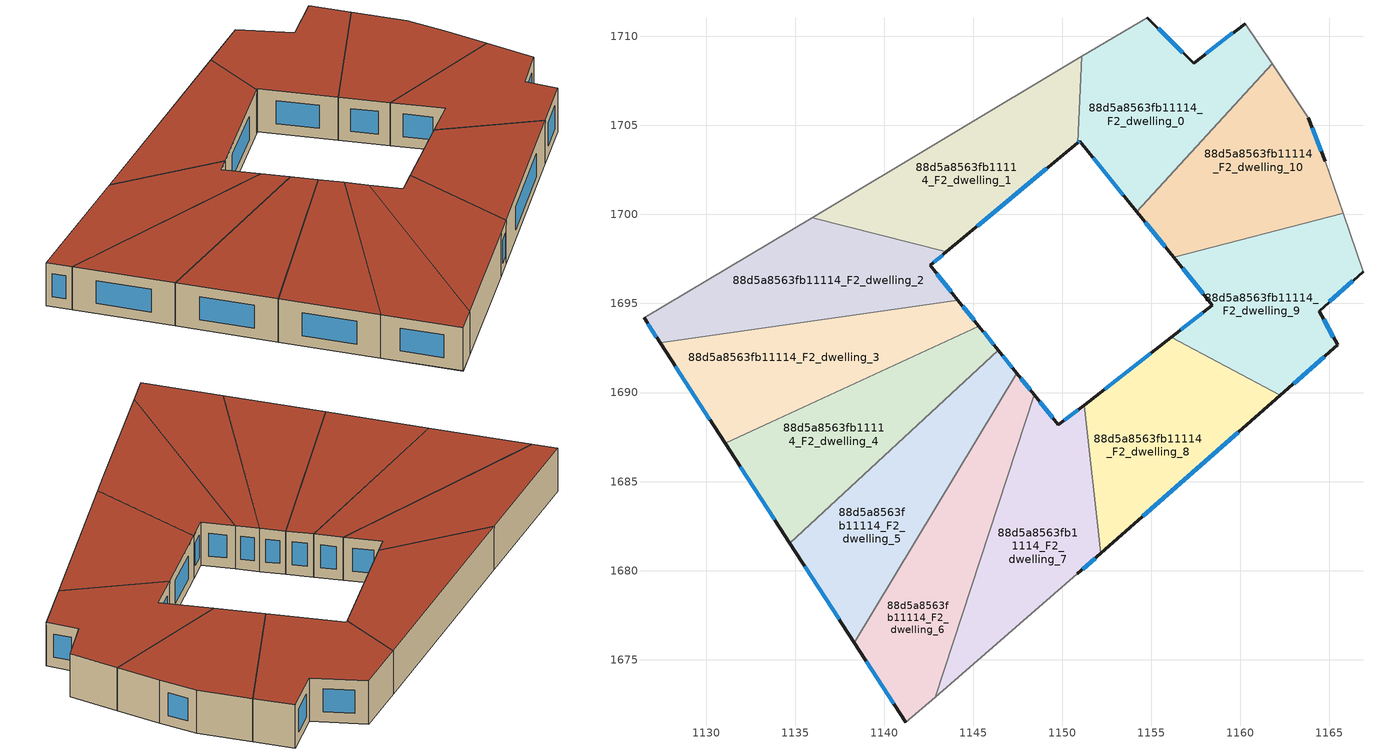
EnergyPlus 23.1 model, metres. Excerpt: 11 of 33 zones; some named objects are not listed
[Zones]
88d5a8563fb11114_F2_dwelling_0
 floor to 88d5a8563fb11114_F1_dwelling_0 (EU_floor_Construction): 1160.26,1710.71 1161.78,1708.45 1154.18,1700.16 1150.98,1704.12 1150.86,1704.02 1151.1,1708.87 1154.76,1711.05 1157.37,1708.49 z6
 wall outside (EU_wall_Construction): 1150.86,1704.02 1150.98,1704.12 1154.18,1700.16 / 1160.26,1710.71 1157.37,1708.49 1154.77,1711.05 z6:9
 wall adiabatic (EU_wall_Construction): 1161.78,1708.45 1160.26,1710.71 / 1154.77,1711.05 1151.1,1708.87 z6:9
 wall to 88d5a8563fb11114_F2_dwelling_10 (EU_wall_Construction): 1154.18,1700.16 1161.78,1708.45 z6:9
 wall to 88d5a8563fb11114_F2_dwelling_1 (EU_wall_Construction): 1151.1,1708.87 1150.86,1704.02 z6:9
 window (EU_Window_Construction): 1151.73,1703.19 1153.43,1701.09 / 1150.89,1704.05 1150.95,1704.1 / 1156.76,1709.09 1155.38,1710.45 / 1159.58,1710.19 1158.05,1709.01 z6.7:8.3
 roof outside (EU_roof_Construction): 1154.18,1700.16 1161.78,1708.45 1160.26,1710.71 1157.37,1708.49 1154.77,1711.05 1151.1,1708.87 1150.86,1704.02 1150.98,1704.12 z9
88d5a8563fb11114_F2_dwelling_1
 floor to 88d5a8563fb11114_F1_dwelling_1 (EU_floor_Construction): 1151.1,1708.87 1150.86,1704.02 1143.49,1697.89 1135.96,1699.83 z6
 wall outside (EU_wall_Construction): 1143.49,1697.89 1150.86,1704.02 z6:9
 wall adiabatic (EU_wall_Construction): 1151.1,1708.87 1135.96,1699.83 z6:9
 wall to 88d5a8563fb11114_F2_dwelling_2 (EU_wall_Construction): 1135.96,1699.83 1143.49,1697.89 z6:9
 window (EU_Window_Construction): 1145.22,1699.33 1149.13,1702.58 z6.7:8.3
 roof outside (EU_roof_Construction): 1150.86,1704.02 1151.1,1708.87 1135.96,1699.83 1143.49,1697.89 z9
88d5a8563fb11114_F2_dwelling_10
 floor to 88d5a8563fb11114_F1_dwelling_10 (EU_floor_Construction): 1163.81,1705.43 1164.77,1702.99 1165.77,1700.06 1156.25,1697.6 1154.18,1700.16 1161.78,1708.45 z6
 wall outside (EU_wall_Construction): 1154.18,1700.16 1156.25,1697.6 / 1164.77,1702.99 1163.81,1705.43 z6:9
 wall adiabatic (EU_wall_Construction): 1165.77,1700.06 1164.77,1702.99 / 1163.81,1705.43 1161.78,1708.45 z6:9
 wall to 88d5a8563fb11114_F2_dwelling_9 (EU_wall_Construction): 1156.25,1697.6 1165.77,1700.06 z6:9
 window (EU_Window_Construction): 1154.67,1699.55 1155.77,1698.2 / 1164.54,1703.56 1164.04,1704.86 z6.7:8.3
 roof outside (EU_roof_Construction): 1165.77,1700.06 1164.77,1702.99 1163.81,1705.43 1161.78,1708.45 1154.18,1700.16 1156.25,1697.6 z9
88d5a8563fb11114_F2_dwelling_2
 floor to 88d5a8563fb11114_F1_dwelling_2 (EU_floor_Construction): 1143.49,1697.89 1142.58,1697.13 1144.14,1695.19 1127.42,1692.79 1126.52,1694.19 1135.96,1699.83 z6
 wall outside (EU_wall_Construction): 1144.14,1695.19 1142.58,1697.13 1143.49,1697.89 / 1126.52,1694.19 1127.42,1692.79 z6:9
 wall adiabatic (EU_wall_Construction): 1135.96,1699.83 1126.52,1694.19 z6:9
 wall to 88d5a8563fb11114_F2_dwelling_3 (EU_wall_Construction): 1127.42,1692.79 1144.14,1695.19 z6:9
 window (EU_Window_Construction): 1142.79,1697.31 1143.28,1697.71 / 1143.78,1695.65 1142.95,1696.68 / 1126.73,1693.86 1127.21,1693.12 z6.7:8.3
 roof outside (EU_roof_Construction): 1144.14,1695.19 1142.58,1697.13 1143.49,1697.89 1135.96,1699.83 1126.52,1694.19 1127.42,1692.79 z9
88d5a8563fb11114_F2_dwelling_3
 floor to 88d5a8563fb11114_F1_dwelling_3 (EU_floor_Construction): 1144.14,1695.19 1145.32,1693.73 1131.07,1687.15 1127.42,1692.79 z6
 wall outside (EU_wall_Construction): 1145.32,1693.73 1144.14,1695.19 / 1127.42,1692.79 1131.07,1687.15 z6:9
 wall to 88d5a8563fb11114_F2_dwelling_4 (EU_wall_Construction): 1131.07,1687.15 1145.32,1693.73 z6:9
 window (EU_Window_Construction): 1145.04,1694.07 1144.42,1694.85 / 1128.28,1691.47 1130.22,1688.48 z6.7:8.3
 roof outside (EU_roof_Construction): 1145.32,1693.73 1144.14,1695.19 1127.42,1692.79 1131.07,1687.15 z9
88d5a8563fb11114_F2_dwelling_4
 floor to 88d5a8563fb11114_F1_dwelling_4 (EU_floor_Construction): 1145.32,1693.73 1146.42,1692.36 1134.7,1681.55 1131.07,1687.15 z6
 wall outside (EU_wall_Construction): 1146.42,1692.36 1145.32,1693.73 / 1131.07,1687.15 1134.7,1681.55 z6:9
 wall to 88d5a8563fb11114_F2_dwelling_5 (EU_wall_Construction): 1134.7,1681.55 1146.42,1692.36 z6:9
 window (EU_Window_Construction): 1146.16,1692.68 1145.58,1693.41 / 1131.92,1685.84 1133.85,1682.86 z6.7:8.3
 roof outside (EU_roof_Construction): 1146.42,1692.36 1145.32,1693.73 1131.07,1687.15 1134.7,1681.55 z9
88d5a8563fb11114_F2_dwelling_5
 floor to 88d5a8563fb11114_F1_dwelling_5 (EU_floor_Construction): 1146.42,1692.36 1147.44,1691.09 1138.32,1675.97 1134.7,1681.55 z6
 wall outside (EU_wall_Construction): 1147.44,1691.09 1146.42,1692.36 / 1134.7,1681.55 1138.32,1675.97 z6:9
 wall to 88d5a8563fb11114_F2_dwelling_6 (EU_wall_Construction): 1138.32,1675.97 1147.44,1691.09 z6:9
 window (EU_Window_Construction): 1147.2,1691.39 1146.66,1692.06 / 1135.55,1680.24 1137.47,1677.28 z6.7:8.3
 roof outside (EU_roof_Construction): 1138.32,1675.97 1147.44,1691.09 1146.42,1692.36 1134.7,1681.55 z9
88d5a8563fb11114_F2_dwelling_6
 floor to 88d5a8563fb11114_F1_dwelling_6 (EU_floor_Construction): 1147.44,1691.09 1148.42,1689.87 1142.86,1672.9 1141.22,1671.48 1138.32,1675.97 z6
 wall outside (EU_wall_Construction): 1148.42,1689.87 1147.44,1691.09 / 1138.32,1675.97 1141.22,1671.48 z6:9
 wall adiabatic (EU_wall_Construction): 1141.22,1671.48 1142.86,1672.9 z6:9
 wall to 88d5a8563fb11114_F2_dwelling_7 (EU_wall_Construction): 1142.86,1672.9 1148.42,1689.87 z6:9
 window (EU_Window_Construction): 1148.19,1690.15 1147.67,1690.8 / 1139,1674.91 1140.54,1672.53 z6.7:8.3
 roof outside (EU_roof_Construction): 1142.86,1672.9 1148.42,1689.87 1147.44,1691.09 1138.32,1675.97 1141.22,1671.48 z9
88d5a8563fb11114_F2_dwelling_7
 floor to 88d5a8563fb11114_F1_dwelling_7 (EU_floor_Construction): 1151.22,1689.3 1152.15,1680.97 1150.83,1679.81 1142.86,1672.9 1148.42,1689.87 1149.78,1688.18 z6
 wall outside (EU_wall_Construction): 1151.22,1689.3 1149.78,1688.18 1148.42,1689.87 / 1150.83,1679.81 1152.15,1680.97 z6:9
 wall adiabatic (EU_wall_Construction): 1142.86,1672.9 1150.83,1679.81 z6:9
 wall to 88d5a8563fb11114_F2_dwelling_8 (EU_wall_Construction): 1152.15,1680.97 1151.22,1689.3 z6:9
 window (EU_Window_Construction): 1149.46,1688.58 1148.74,1689.47 / 1150.88,1689.04 1150.12,1688.44 / 1151.14,1680.09 1151.84,1680.7 z6.7:8.3
 roof outside (EU_roof_Construction): 1150.83,1679.81 1152.15,1680.97 1151.22,1689.3 1149.78,1688.18 1148.42,1689.87 1142.86,1672.9 z9
88d5a8563fb11114_F2_dwelling_8
 floor to 88d5a8563fb11114_F1_dwelling_8 (EU_floor_Construction): 1162.25,1689.84 1152.15,1680.97 1151.22,1689.3 1156.11,1693.1 z6
 wall outside (EU_wall_Construction): 1156.11,1693.1 1151.22,1689.3 / 1152.15,1680.97 1162.25,1689.84 z6:9
 wall to 88d5a8563fb11114_F2_dwelling_9 (EU_wall_Construction): 1162.25,1689.84 1156.11,1693.1 z6:9
 window (EU_Window_Construction): 1154.96,1692.21 1152.37,1690.19 / 1154.52,1683.05 1159.87,1687.76 z6.7:8.3
 roof outside (EU_roof_Construction): 1162.25,1689.84 1156.11,1693.1 1151.22,1689.3 1152.15,1680.97 z9
88d5a8563fb11114_F2_dwelling_9
 floor to 88d5a8563fb11114_F1_dwelling_9 (EU_floor_Construction): 1165.77,1700.06 1166.88,1696.79 1164.42,1694.58 1165.47,1692.67 1162.25,1689.84 1156.11,1693.1 1158.43,1694.9 1156.25,1697.6 z6
 wall outside (EU_wall_Construction): 1162.25,1689.84 1165.47,1692.67 1164.42,1694.58 1166.88,1696.79 / 1156.25,1697.6 1158.43,1694.9 1156.11,1693.1 z6:9
 wall adiabatic (EU_wall_Construction): 1166.88,1696.79 1165.77,1700.06 z6:9
 window (EU_Window_Construction): 1165.22,1693.12 1164.67,1694.13 / 1163,1690.51 1164.71,1692.01 / 1157.89,1694.48 1156.66,1693.52 / 1156.76,1696.96 1157.92,1695.54 / 1165,1695.1 1166.3,1696.27 z6.7:8.3
 roof outside (EU_roof_Construction): 1165.47,1692.67 1164.42,1694.58 1166.88,1696.79 1165.77,1700.06 1156.25,1697.6 1158.43,1694.9 1156.11,1693.1 1162.25,1689.84 z9
[Building]
EU S2 Campaign: North Axis=0; Terrain=City; Solar Distribution=FullExterior
[Site:Location]
Budapest.Ferenc.Liszt.Intl.AP: Latitude=47.437; Longitude=19.256; Time Zone=1; Elevation=185
[SizingPeriod:WeatherFileDays]
AnnualSizingPeriod: Begin Month=1; Begin Day of Month=1; End Month=12; End Day of Month=31; Day of Week for Start Day=Monday; Use Weather File Daylight Saving Period=No; Use Weather File Rain and Snow Indicators=No
[MATERIAL]
EU_InternalMass_Material: Roughness=MediumRough; Thickness=0.1; Conductivity=1; Density=1800; Specific Heat=900; Thermal Absorptance=0.9; Solar Absorptance=0.7; Visible Absorptance=0.7
[MATERIAL:NOMASS] Roughness=MediumRough; Thermal Absorptance=0.9; Solar Absorptance=0.7; Visible Absorptance=0.7
Name | Thermal Resistance
EU_wall_NoMass | 0.832559
EU_roof_NoMass | 1.39638
EU_floor_NoMass | 0.872794
[WINDOWMATERIAL:SIMPLEGLAZINGSYSTEM]
EU_Window_SimpleGlazing: UFactor=2.79869; Solar Heat Gain Coefficient=0.75; Visible Transmittance=0.75
[CONSTRUCTION]
EU_wall_Construction: EU_wall_NoMass
EU_roof_Construction: EU_roof_NoMass
EU_floor_Construction: EU_floor_NoMass
EU_Window_Construction: EU_Window_SimpleGlazing
EU_InternalMass_Construction: EU_InternalMass_Material
[ZONE] Type=1; Multiplier=1; Ceiling Height=autocalculate; Floor Area=autocalculate; Part of Total Floor Area=Yes
Name | Volume
88d5a8563fb11114_F2_dwelling_0 | 197.362
88d5a8563fb11114_F2_dwelling_1 | 197.364
88d5a8563fb11114_F2_dwelling_10 | 197.37
88d5a8563fb11114_F2_dwelling_2 | 197.377
88d5a8563fb11114_F2_dwelling_3 | 197.36
88d5a8563fb11114_F2_dwelling_4; 88d5a8563fb11114_F2_dwelling_8 | 197.383
88d5a8563fb11114_F2_dwelling_5; 88d5a8563fb11114_F2_dwelling_9 | 197.38
88d5a8563fb11114_F2_dwelling_6 | 197.365
88d5a8563fb11114_F2_dwelling_7 | 197.375
[INTERNALMASS] Construction=EU_InternalMass_Construction
Name | Zone or ZoneList | Surface Area
88d5a8563fb11114_F2_dwelling_0_EU_InternalMass | 88d5a8563fb11114_F2_dwelling_0 | 65.7873
88d5a8563fb11114_F2_dwelling_1_EU_InternalMass | 88d5a8563fb11114_F2_dwelling_1 | 65.7879
88d5a8563fb11114_F2_dwelling_2_EU_InternalMass | 88d5a8563fb11114_F2_dwelling_2 | 65.7923
88d5a8563fb11114_F2_dwelling_3_EU_InternalMass | 88d5a8563fb11114_F2_dwelling_3 | 65.7869
88d5a8563fb11114_F2_dwelling_4_EU_InternalMass | 88d5a8563fb11114_F2_dwelling_4 | 65.7943
88d5a8563fb11114_F2_dwelling_5_EU_InternalMass | 88d5a8563fb11114_F2_dwelling_5 | 65.7934
88d5a8563fb11114_F2_dwelling_6_EU_InternalMass | 88d5a8563fb11114_F2_dwelling_6 | 65.7885
88d5a8563fb11114_F2_dwelling_7_EU_InternalMass | 88d5a8563fb11114_F2_dwelling_7 | 65.7915
88d5a8563fb11114_F2_dwelling_8_EU_InternalMass | 88d5a8563fb11114_F2_dwelling_8 | 65.7941
88d5a8563fb11114_F2_dwelling_9_EU_InternalMass | 88d5a8563fb11114_F2_dwelling_9 | 65.793
88d5a8563fb11114_F2_dwelling_10_EU_InternalMass | 88d5a8563fb11114_F2_dwelling_10 | 65.7902
[OTHEREQUIPMENT] Fuel Type=Electricity; Design Level Calculation Method=Watts/Area; Power per Zone Floor Area=1; Fraction Latent=0; Fraction Radiant=0; Fraction Lost=0; Carbon Dioxide Generation Rate=0; EndUse Subcategory=EU_Step8_InternalGains
Name | Zone or ZoneList or Space or SpaceList | Schedule
EU_Step8_InternalGain_88d5a8563fb11114_F2_dwelling_0_f000 | 88d5a8563fb11114_F2_dwelling_0 | EU_Step8_GainSchedule_88d5a8563fb11114_F2_dwelling_0_f000
EU_Step8_InternalGain_88d5a8563fb11114_F2_dwelling_1_f000 | 88d5a8563fb11114_F2_dwelling_1 | EU_Step8_GainSchedule_88d5a8563fb11114_F2_dwelling_1_f000
EU_Step8_InternalGain_88d5a8563fb11114_F2_dwelling_2_f000 | 88d5a8563fb11114_F2_dwelling_2 | EU_Step8_GainSchedule_88d5a8563fb11114_F2_dwelling_2_f000
EU_Step8_InternalGain_88d5a8563fb11114_F2_dwelling_3_f000 | 88d5a8563fb11114_F2_dwelling_3 | EU_Step8_GainSchedule_88d5a8563fb11114_F2_dwelling_3_f000
EU_Step8_InternalGain_88d5a8563fb11114_F2_dwelling_4_f000 | 88d5a8563fb11114_F2_dwelling_4 | EU_Step8_GainSchedule_88d5a8563fb11114_F2_dwelling_4_f000
EU_Step8_InternalGain_88d5a8563fb11114_F2_dwelling_5_f000 | 88d5a8563fb11114_F2_dwelling_5 | EU_Step8_GainSchedule_88d5a8563fb11114_F2_dwelling_5_f000
EU_Step8_InternalGain_88d5a8563fb11114_F2_dwelling_6_f000 | 88d5a8563fb11114_F2_dwelling_6 | EU_Step8_GainSchedule_88d5a8563fb11114_F2_dwelling_6_f000
EU_Step8_InternalGain_88d5a8563fb11114_F2_dwelling_7_f000 | 88d5a8563fb11114_F2_dwelling_7 | EU_Step8_GainSchedule_88d5a8563fb11114_F2_dwelling_7_f000
EU_Step8_InternalGain_88d5a8563fb11114_F2_dwelling_8_f000 | 88d5a8563fb11114_F2_dwelling_8 | EU_Step8_GainSchedule_88d5a8563fb11114_F2_dwelling_8_f000
EU_Step8_InternalGain_88d5a8563fb11114_F2_dwelling_9_f000 | 88d5a8563fb11114_F2_dwelling_9 | EU_Step8_GainSchedule_88d5a8563fb11114_F2_dwelling_9_f000
EU_Step8_InternalGain_88d5a8563fb11114_F2_dwelling_10_f000 | 88d5a8563fb11114_F2_dwelling_10 | EU_Step8_GainSchedule_88d5a8563fb11114_F2_dwelling_10_f000
[ZONEVENTILATION:DESIGNFLOWRATE] Schedule=EU_AlwaysOn; Design Flow Rate Calculation Method=AirChanges/Hour; Air Changes per Hour=0.475469; Ventilation Type=Natural; Fan Pressure Rise=0; Fan Total Efficiency=1; Constant Term Coefficient=1; Temperature Term Coefficient=0; Velocity Term Coefficient=0; Velocity Squared Term Coefficient=0; Minimum Indoor Temperature=-100; Maximum Indoor Temperature=100; Delta Temperature=-100; Minimum Outdoor Temperature=-100; Maximum Outdoor Temperature=100; Maximum Wind Speed=40
Name | Zone or ZoneList or Space or SpaceList
EU_ConstantAir_88d5a8563fb11114_F2_dwelling_0 | 88d5a8563fb11114_F2_dwelling_0
EU_ConstantAir_88d5a8563fb11114_F2_dwelling_1 | 88d5a8563fb11114_F2_dwelling_1
EU_ConstantAir_88d5a8563fb11114_F2_dwelling_2 | 88d5a8563fb11114_F2_dwelling_2
EU_ConstantAir_88d5a8563fb11114_F2_dwelling_3 | 88d5a8563fb11114_F2_dwelling_3
EU_ConstantAir_88d5a8563fb11114_F2_dwelling_4 | 88d5a8563fb11114_F2_dwelling_4
EU_ConstantAir_88d5a8563fb11114_F2_dwelling_5 | 88d5a8563fb11114_F2_dwelling_5
EU_ConstantAir_88d5a8563fb11114_F2_dwelling_6 | 88d5a8563fb11114_F2_dwelling_6
EU_ConstantAir_88d5a8563fb11114_F2_dwelling_7 | 88d5a8563fb11114_F2_dwelling_7
EU_ConstantAir_88d5a8563fb11114_F2_dwelling_8 | 88d5a8563fb11114_F2_dwelling_8
EU_ConstantAir_88d5a8563fb11114_F2_dwelling_9 | 88d5a8563fb11114_F2_dwelling_9
EU_ConstantAir_88d5a8563fb11114_F2_dwelling_10 | 88d5a8563fb11114_F2_dwelling_10
[HVACTEMPLATE:ZONE:IDEALLOADSAIRSYSTEM] System Availability Schedule=EU_AlwaysOn; Maximum Heating Supply Air Temperature=50; Minimum Cooling Supply Air Temperature=13; Maximum Heating Supply Air Humidity Ratio=0.0156; Minimum Cooling Supply Air Humidity Ratio=0.0077; Heating Limit=NoLimit; Cooling Limit=NoLimit; Heating Availability Schedule=EU_AlwaysOn; Cooling Availability Schedule=EU_CoolingOff; Dehumidification Control Type=ConstantSensibleHeatRatio; Cooling Sensible Heat Ratio=0.7; Dehumidification Setpoint=60; Humidification Control Type=None; Humidification Setpoint=30; Outdoor Air Method=None; Outdoor Air Flow Rate per Person=0.00944; Outdoor Air Flow Rate per Zone Floor Area=0; Outdoor Air Flow Rate per Zone=0; Demand Controlled Ventilation Type=None; Outdoor Air Economizer Type=NoEconomizer; Heat Recovery Type=None; Sensible Heat Recovery Effectiveness=0.7; Latent Heat Recovery Effectiveness=0.65
Name | Template Thermostat
88d5a8563fb11114_F2_dwelling_0 | EU_HeatOnly_88d5a8563fb11114_F2_dwelling_0
88d5a8563fb11114_F2_dwelling_1 | EU_HeatOnly_88d5a8563fb11114_F2_dwelling_1
88d5a8563fb11114_F2_dwelling_2 | EU_HeatOnly_88d5a8563fb11114_F2_dwelling_2
88d5a8563fb11114_F2_dwelling_3 | EU_HeatOnly_88d5a8563fb11114_F2_dwelling_3
88d5a8563fb11114_F2_dwelling_4 | EU_HeatOnly_88d5a8563fb11114_F2_dwelling_4
88d5a8563fb11114_F2_dwelling_5 | EU_HeatOnly_88d5a8563fb11114_F2_dwelling_5
88d5a8563fb11114_F2_dwelling_6 | EU_HeatOnly_88d5a8563fb11114_F2_dwelling_6
88d5a8563fb11114_F2_dwelling_7 | EU_HeatOnly_88d5a8563fb11114_F2_dwelling_7
88d5a8563fb11114_F2_dwelling_8 | EU_HeatOnly_88d5a8563fb11114_F2_dwelling_8
88d5a8563fb11114_F2_dwelling_9 | EU_HeatOnly_88d5a8563fb11114_F2_dwelling_9
88d5a8563fb11114_F2_dwelling_10 | EU_HeatOnly_88d5a8563fb11114_F2_dwelling_10
[SIZING:ZONE] Zone Cooling Design Supply Air Temperature Input Method=SupplyAirTemperature; Zone Cooling Design Supply Air Temperature=13; Zone Heating Design Supply Air Temperature Input Method=SupplyAirTemperature; Zone Heating Design Supply Air Temperature=50; Zone Cooling Design Supply Air Humidity Ratio=0.008; Zone Heating Design Supply Air Humidity Ratio=0.008; Cooling Design Air Flow Method=DesignDay; Cooling Design Air Flow Rate=0; Cooling Minimum Air Flow per Zone Floor Area=0.000762; Cooling Minimum Air Flow=0; Cooling Minimum Air Flow Fraction=0.2; Heating Design Air Flow Method=DesignDay; Heating Design Air Flow Rate=0; Heating Maximum Air Flow per Zone Floor Area=0.002032; Heating Maximum Air Flow=0.141576; Heating Maximum Air Flow Fraction=0.3; Account for Dedicated Outdoor Air System=No; Dedicated Outdoor Air System Control Strategy=NeutralSupplyAir; Dedicated Outdoor Air Low Setpoint Temperature for Design=autosize; Dedicated Outdoor Air High Setpoint Temperature for Design=autosize; Zone Load Sizing Method=Sensible Load Only No Latent Load; Zone Latent Cooling Design Supply Air Humidity Ratio Input Method=HumidityRatioDifference; Zone Cooling Design Supply Air Humidity Ratio Difference=0.005; Zone Latent Heating Design Supply Air Humidity Ratio Input Method=HumidityRatioDifference; Zone Humidification Design Supply Air Humidity Ratio Difference=0.005
88d5a8563fb11114_F2_dwelling_0; 88d5a8563fb11114_F2_dwelling_1; 88d5a8563fb11114_F2_dwelling_2; 88d5a8563fb11114_F2_dwelling_3; 88d5a8563fb11114_F2_dwelling_4; 88d5a8563fb11114_F2_dwelling_5; 88d5a8563fb11114_F2_dwelling_6; 88d5a8563fb11114_F2_dwelling_7; 88d5a8563fb11114_F2_dwelling_8; 88d5a8563fb11114_F2_dwelling_9; 88d5a8563fb11114_F2_dwelling_10
[SCHEDULE:CONSTANT]
Name | Hourly Value
EU_AlwaysOn | 1
EU_CoolingOff | 0
[SCHEDULE:FILE] Column Number=1; Rows to Skip at Top=0; Number of Hours of Data=8760; Column Separator=Comma; Interpolate to Timestep=No; Minutes per Item=60; Adjust Schedule for Daylight Savings=Yes
Name | File
EU_Step8_GainSchedule_88d5a8563fb11114_F2_dwelling_0_f000 | ../../schedules/88d5a8563fb11114/88d5a8563fb11114_F2_dwelling_0_f000_gain.csv
EU_Step8_GainSchedule_88d5a8563fb11114_F2_dwelling_1_f000 | ../../schedules/88d5a8563fb11114/88d5a8563fb11114_F2_dwelling_1_f000_gain.csv
EU_Step8_GainSchedule_88d5a8563fb11114_F2_dwelling_2_f000 | ../../schedules/88d5a8563fb11114/88d5a8563fb11114_F2_dwelling_2_f000_gain.csv
EU_Step8_GainSchedule_88d5a8563fb11114_F2_dwelling_3_f000 | ../../schedules/88d5a8563fb11114/88d5a8563fb11114_F2_dwelling_3_f000_gain.csv
EU_Step8_GainSchedule_88d5a8563fb11114_F2_dwelling_4_f000 | ../../schedules/88d5a8563fb11114/88d5a8563fb11114_F2_dwelling_4_f000_gain.csv
EU_Step8_GainSchedule_88d5a8563fb11114_F2_dwelling_5_f000 | ../../schedules/88d5a8563fb11114/88d5a8563fb11114_F2_dwelling_5_f000_gain.csv
EU_Step8_GainSchedule_88d5a8563fb11114_F2_dwelling_6_f000 | ../../schedules/88d5a8563fb11114/88d5a8563fb11114_F2_dwelling_6_f000_gain.csv
EU_Step8_GainSchedule_88d5a8563fb11114_F2_dwelling_7_f000 | ../../schedules/88d5a8563fb11114/88d5a8563fb11114_F2_dwelling_7_f000_gain.csv
EU_Step8_GainSchedule_88d5a8563fb11114_F2_dwelling_8_f000 | ../../schedules/88d5a8563fb11114/88d5a8563fb11114_F2_dwelling_8_f000_gain.csv
EU_Step8_GainSchedule_88d5a8563fb11114_F2_dwelling_9_f000 | ../../schedules/88d5a8563fb11114/88d5a8563fb11114_F2_dwelling_9_f000_gain.csv
EU_Step8_GainSchedule_88d5a8563fb11114_F2_dwelling_10_f000 | ../../schedules/88d5a8563fb11114/88d5a8563fb11114_F2_dwelling_10_f000_gain.csv
